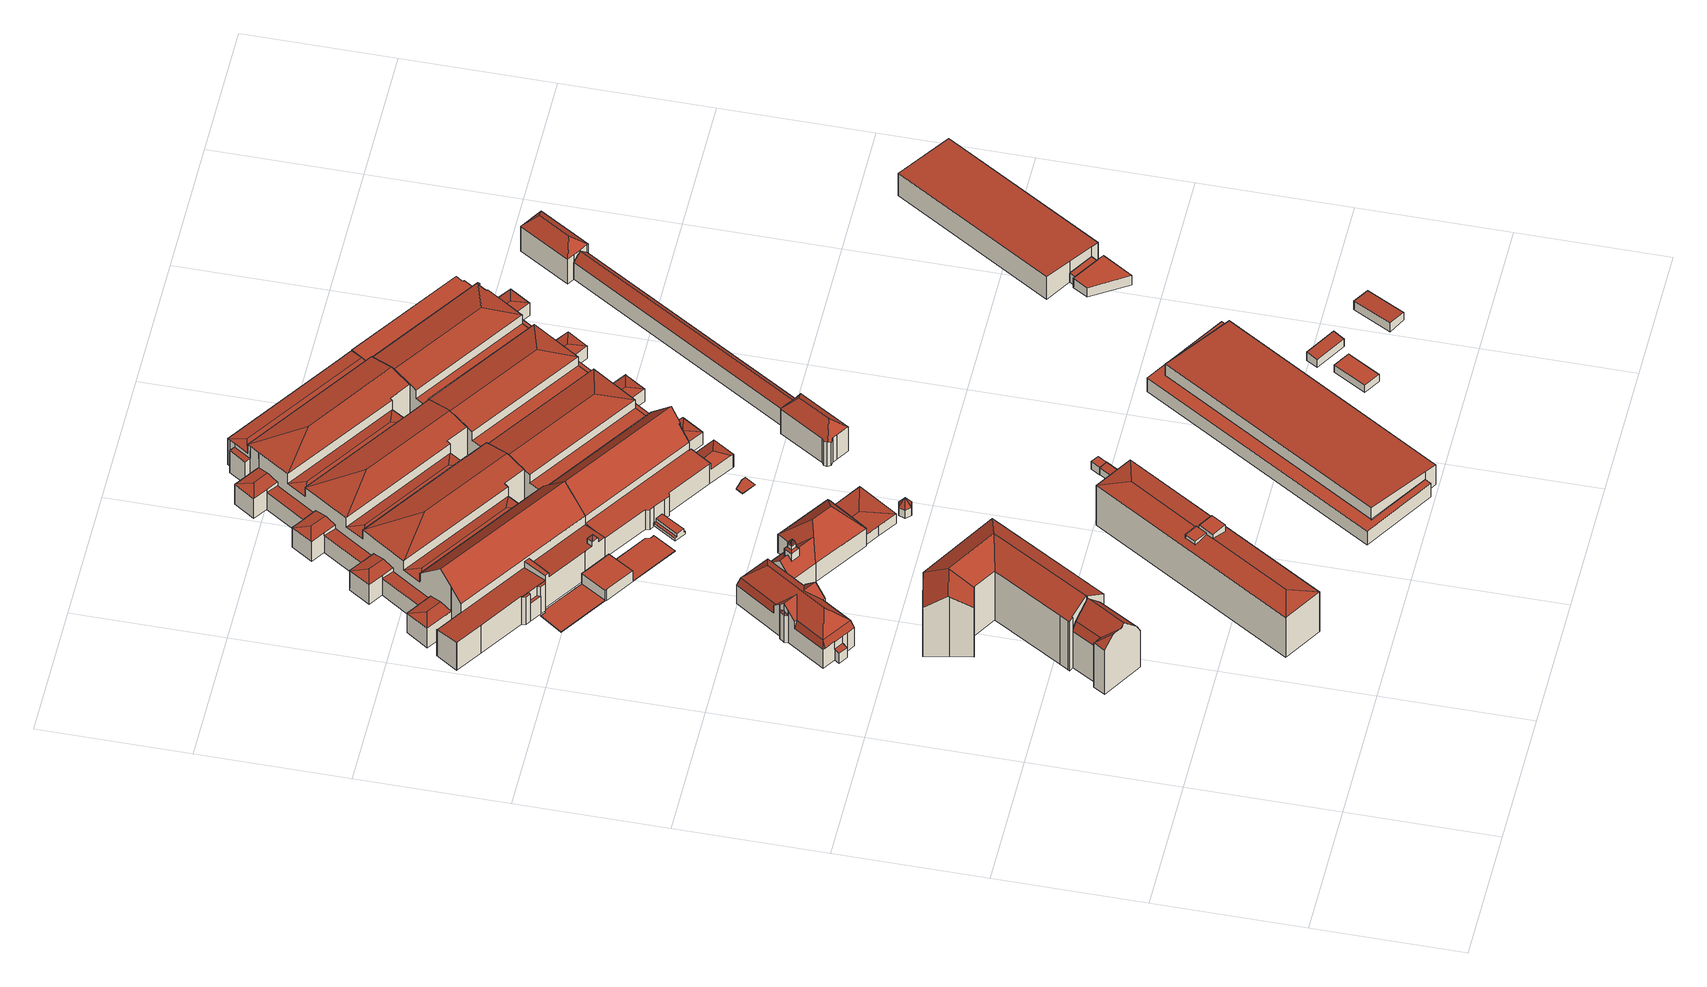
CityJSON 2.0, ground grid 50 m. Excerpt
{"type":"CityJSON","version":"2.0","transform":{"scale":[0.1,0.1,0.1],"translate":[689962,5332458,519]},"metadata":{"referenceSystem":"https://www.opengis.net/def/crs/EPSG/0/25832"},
"CityObjects":{
"building1":{"type":"Building","attributes":{"Gemeindeschluessel":"09162000","HoeheDach":"549.500","HoeheGrund":"524.240","Methode":"2000","NiedrigsteTraufeDesGebaeudes":"540.349","Geometrietyp2DReferenz":"3000","function":"31001_1000","roofType":"3400","measuredHeight":25.26,"storeysAboveGround":5},"geometry":[{"type":"MultiSurface","lod":"2","boundaries":[[[0,1,2,3,4]],[[5,6,7,8]],[[5,9,3,2,6]],[[10,11,12,13,14,15]],[[16,17,18,19,20]],[[21,22,18,17]],[[13,12,23]],[[24,10,15]],[[0,4,20,19,15,14]],[[13,23,25,8,7,1,0,14]],[[26,24,22,21]],[[25,27,26,21,17,16,9,5,8]],[[15,19,18,22,24]],[[27,25,23,12,11]],[[9,16,20,4,3]],[[10,24,26,27,11]],[[7,6,2,1]]],"semantics":{"surfaces":[{"type":"RoofSurface"},{"type":"WallSurface"},{"type":"GroundSurface"}],"values":[0,1,1,0,1,1,0,1,0,1,1,2,0,1,1,1,0]}}]},
"building2":{"type":"Building","attributes":{"Gemeindeschluessel":"09162000","HoeheDach":"550.880","HoeheGrund":"524.000","Methode":"2000","NiedrigsteTraufeDesGebaeudes":"545.750","Geometrietyp2DReferenz":"3000","function":"31001_9998","roofType":"3100","measuredHeight":26.88,"storeysAboveGround":6},"geometry":[{"type":"MultiSurface","lod":"2","boundaries":[[[28,29,30,31,32]],[[33,34,35,36]],[[37,38,39,40]],[[41,42,33,36,43,44,45,46,47,48,49,50,51,29,28,52,53,54]],[[42,55,34,33]],[[50,49,56,57]],[[43,58,59,44]],[[48,60,56,49]],[[37,40,61,57,56]],[[45,62,63,46]],[[58,35,34,55,38,37]],[[31,40,39,32]],[[47,64,60,48]],[[44,59,62,45]],[[55,42,41,54,38]],[[38,54,53,52,39]],[[30,65,61,40,31]],[[51,50,57,61,65]],[[58,37,56,60,64,63,62,59]],[[46,63,64,47]],[[36,35,58,43]],[[51,65,30,29]],[[28,32,39,52]]],"semantics":{"surfaces":[{"type":"WallSurface"},{"type":"RoofSurface"},{"type":"GroundSurface"}],"values":[0,0,1,2,0,0,0,0,1,0,1,1,0,0,0,0,1,0,1,0,0,0,0]}}]},
"building3":{"type":"Building","attributes":{"Gemeindeschluessel":"09162000","HoeheDach":"541.300","HoeheGrund":"524.020","Methode":"2000","NiedrigsteTraufeDesGebaeudes":"528.366","Geometrietyp2DReferenz":"3000","function":"31001_9998","roofType":"3400","measuredHeight":17.28,"storeysAboveGround":3},"geometry":[{"type":"MultiSurface","lod":"2","boundaries":[[[66,67,68,69,70]],[[71,72,73,74,75]],[[76,77,78,79,80,81]],[[82,83,84,85]],[[86,87,88,77,76,89,90,91,72,71,67,66,92,93]],[[94,95,96,84,83]],[[76,81,97,89]],[[98,99,73,100,101]],[[74,73,99,102]],[[86,103,104,105,106,107,108,109,110,87]],[[111,88,87,110]],[[101,100,112]],[[81,80,113,97]],[[114,84,96,98,101,115,116]],[[88,111,78,77]],[[94,92,66,70,117,95]],[[109,108,118,119]],[[95,117,96]],[[103,86,93,82]],[[108,107,118]],[[111,110,109,119,115,120,121,122,79,78]],[[112,123,115,101]],[[114,85,84]],[[68,67,71,75]],[[68,75,102]],[[124,106,105,125]],[[120,115,123]],[[98,96,117,70,99]],[[102,69,68]],[[125,105,104]],[[103,82,85,125,104]],[[112,100,73,72,91,123]],[[124,118,107,106]],[[80,79,122,113]],[[91,90,121,120,123]],[[90,89,97,113,122,121]],[[82,93,92,94,83]],[[75,74,102]],[[118,124,125,85,114,116,119]],[[119,116,115]],[[70,69,102,99]]],"semantics":{"surfaces":[{"type":"WallSurface"},{"type":"RoofSurface"},{"type":"GroundSurface"}],"values":[0,0,0,1,2,1,0,1,0,0,0,0,1,1,0,0,1,0,0,0,1,1,1,0,1,1,1,1,1,0,1,0,1,0,0,0,0,1,1,1,0]}}]},
"building4":{"type":"Building","attributes":{"Gemeindeschluessel":"09162000","HoeheDach":"544.950","HoeheGrund":"524.060","Methode":"2000","NiedrigsteTraufeDesGebaeudes":"541.631","Geometrietyp2DReferenz":"3000","function":"31001_9998","roofType":"3200","measuredHeight":20.89,"storeysAboveGround":5},"geometry":[{"type":"MultiSurface","lod":"2","boundaries":[[[126,127,128,129]],[[130,131,132,133,134,135]],[[136,137,130,135]],[[138,139,135,134,140,141,142,143,144]],[[145,138,144,146]],[[134,133,147,140]],[[143,127,144]],[[141,148,149,142]],[[150,132,131,151,152]],[[128,139,138]],[[133,132,149,148,147]],[[126,129,145,146]],[[127,143,142,150,152,136,135,139,128]],[[142,149,132,150]],[[140,147,148,141]],[[129,128,138,145]],[[130,137,151,131]],[[152,151,137,136]],[[146,144,127,126]]],"semantics":{"surfaces":[{"type":"WallSurface"},{"type":"RoofSurface"},{"type":"GroundSurface"}],"values":[0,0,0,1,0,0,1,0,0,1,1,2,1,0,0,0,1,0,0]}}]},
"building5":{"type":"Building","attributes":{"Gemeindeschluessel":"09162000","HoeheDach":"524.540","HoeheGrund":"519.660","Methode":"2000","NiedrigsteTraufeDesGebaeudes":"519.870","Geometrietyp2DReferenz":"3000","function":"51009_1610","roofType":"1000","measuredHeight":4.88},"geometry":[{"type":"MultiSurface","lod":"2","boundaries":[[[153,154,155,156,157,158,159]],[[155,160,161,162,163,156]],[[164,161,160,165]],[[166,167,168,169,170,171]],[[165,160,155,154]],[[172,171,170,173]],[[174,175,176,177]],[[178,177,176,179,163,162]],[[159,158,180,166,181]],[[182,169,168,183]],[[157,179,176,175,184,180,158]],[[178,162,161,164]],[[163,179,157,156]],[[166,180,184,167]],[[174,183,168,167,184,175]],[[173,170,169,182]],[[181,166,171,172]],[[153,159,181,172,173,182,183,174,177,178,164,165,154]]],"semantics":{"surfaces":[{"type":"WallSurface"},{"type":"RoofSurface"},{"type":"GroundSurface"}],"values":[0,1,0,1,0,0,0,0,0,0,1,0,0,0,0,0,0,2]}}]},
"building6":{"type":"Building","attributes":{"Gemeindeschluessel":"09162000","HoeheDach":"542.500","HoeheGrund":"523.960","Methode":"2000","NiedrigsteTraufeDesGebaeudes":"532.000","Geometrietyp2DReferenz":"3000","function":"31001_9998","roofType":"3200","measuredHeight":18.54,"storeysAboveGround":2},"geometry":[{"type":"MultiSurface","lod":"2","boundaries":[[[185,186,187]],[[188,189,190,191]],[[192,193,187,194]],[[192,195,196,193]],[[197,198,199,200]],[[201,202,195,192]],[[201,192,194,203]],[[204,86,93,205,206,197,200,207,188,191]],[[208,209,210,211]],[[93,212,213,214,205]],[[186,196,195,215]],[[187,186,215,194]],[[216,217,218,219]],[[217,220,221,222,218]],[[200,199,223,207]],[[193,196,185]],[[224,190,189,223,199,198,225,226]],[[203,227,210,209]],[[197,206,228,225,198]],[[219,218,222,229,213,212,230,231]],[[93,86,232,230,212]],[[216,233,208,211]],[[234,235,202,201]],[[194,215,227,203]],[[207,223,189,188]],[[236,224,226,237,238]],[[216,219,231,239,233]],[[216,211,240,217]],[[204,191,190,224,236]],[[234,201,203,209]],[[220,233,239,221]],[[193,185,187]],[[206,205,214,241,228]],[[242,234,209,208]],[[237,241,214,213,229,238]],[[185,196,186]],[[204,236,238,232,86]],[[240,235,234,242]],[[220,242,208,233]],[[238,229,222,221,239,231,230,232]],[[217,240,242,220]],[[211,210,235,240]],[[215,195,202,227]],[[227,202,235,210]],[[237,226,225,228,241]]],"semantics":{"surfaces":[{"type":"RoofSurface"},{"type":"WallSurface"},{"type":"GroundSurface"}],"values":[0,1,0,0,1,0,0,2,1,1,0,0,1,1,1,0,0,0,1,0,1,0,0,0,1,0,1,0,1,0,1,0,1,1,0,0,1,1,0,0,0,1,0,0,0]}}]},
"building7":{"type":"Building","attributes":{"Gemeindeschluessel":"09162000","HoeheDach":"528.961","HoeheGrund":"523.980","Methode":"1000","NiedrigsteTraufeDesGebaeudes":"528.168","Geometrietyp2DReferenz":"3000","function":"31001_9998","roofType":"3200","measuredHeight":4.98,"storeysAboveGround":1},"geometry":[{"type":"MultiSurface","lod":"2","boundaries":[[[188,243,244,207]],[[245,246,188,207,200,247]],[[248,249,250]],[[207,244,251,200]],[[250,249,251,244]],[[252,248,250,244,243]],[[200,251,249,247]],[[245,247,249,248]],[[246,252,243,188]],[[245,248,252,246]]],"semantics":{"surfaces":[{"type":"WallSurface"},{"type":"GroundSurface"},{"type":"RoofSurface"}],"values":[0,1,2,0,2,2,0,0,0,0]}}]},
"building8":{"type":"Building","attributes":{"Gemeindeschluessel":"09162000","HoeheDach":"526.996","HoeheGrund":"524.470","Methode":"2000","NiedrigsteTraufeDesGebaeudes":"525.550","Geometrietyp2DReferenz":"3000","function":"51009_1610","roofType":"1000","measuredHeight":2.53},"geometry":[{"type":"MultiSurface","lod":"2","boundaries":[[[253,254,255,256]],[[257,258,259,260]],[[261,262,263,264]],[[262,261,253,256,265,266,257,260]],[[265,267,268,266]],[[262,260,259,263]],[[253,261,264,254]],[[257,266,268,258]],[[255,267,265,256]],[[254,264,263,259,258,268,267,255]]],"semantics":{"surfaces":[{"type":"RoofSurface"},{"type":"GroundSurface"},{"type":"WallSurface"}],"values":[0,0,1,2,0,2,2,2,2,2]}}]},
"building9":{"type":"Building","attributes":{"Gemeindeschluessel":"09162000","HoeheDach":"530.770","HoeheGrund":"523.970","Methode":"2000","NiedrigsteTraufeDesGebaeudes":"527.520","Geometrietyp2DReferenz":"3000","function":"31001_2000","roofType":"3500","measuredHeight":6.8},"geometry":[{"type":"MultiSurface","lod":"2","boundaries":[[[269,270,271,272]],[[273,274,275]],[[276,275,270]],[[277,278,269,272,279,280]],[[275,271,270]],[[277,281,276,278]],[[280,273,281,277]],[[279,274,273,280]],[[278,276,270,269]],[[281,275,276]],[[275,274,271]],[[281,273,275]],[[272,271,274,279]]],"semantics":{"surfaces":[{"type":"WallSurface"},{"type":"RoofSurface"},{"type":"GroundSurface"}],"values":[0,1,1,2,1,0,0,0,0,1,1,1,0]}}]},
"building10":{"type":"Building","attributes":{"Gemeindeschluessel":"09162000","HoeheDach":"527.291","HoeheGrund":"523.860","Methode":"1000","NiedrigsteTraufeDesGebaeudes":"526.868","Geometrietyp2DReferenz":"3000","function":"31001_2523","roofType":"1000","measuredHeight":3.43},"geometry":[{"type":"MultiSurface","lod":"2","boundaries":[[[282,283,284,285]],[[286,287,283,282]],[[285,284,288,289]],[[285,289,286,282]],[[283,287,288,284]],[[289,288,287,286]]],"semantics":{"surfaces":[{"type":"WallSurface"},{"type":"GroundSurface"},{"type":"RoofSurface"}],"values":[0,0,0,1,2,0]}}]},
"building11":{"type":"Building","attributes":{"name":"Großmarkthalle","Gemeindeschluessel":"09162000","HoeheDach":"544.900","HoeheGrund":"520.660","Methode":"2000","NiedrigsteTraufeDesGebaeudes":"527.880","Geometrietyp2DReferenz":"3000","function":"31001_2000","roofType":"3100","measuredHeight":24.24},"geometry":[{"type":"MultiSurface","lod":"2","boundaries":[[[290,291,292]],[[293,294,295,296]],[[297,298,299,300,301,302,303,304,305]],[[306,307,308,309,310,311]],[[312,313,314,315]],[[316,317,318]],[[319,320,294,321]],[[322,323,324]],[[325,326,327,328]],[[329,330,331,332,333,334,335,336]],[[337,338,339,340]],[[341,342,343,344]],[[319,321,345,346]],[[347,348,349,350,351]],[[352,353,354,355,356,357,358,359,360,361]],[[362,331,330,363,364]],[[365,366,367,368]],[[369,370,371,372]],[[373,374,308,307,375]],[[376,356,355,377]],[[378,334,333,379]],[[380,311,310,381]],[[382,383,384,385,386,387,388]],[[389,390,391]],[[392,393,394]],[[337,395,396,397,338]],[[393,398,399,400]],[[401,402,403,404,405,406]],[[403,402,407,408,409]],[[410,297,305,411]],[[412,413,348,347]],[[414,353,352,415]],[[381,392,394,416,380]],[[417,418,419,318,317,420]],[[421,409,408,422]],[[386,423,387]],[[424,425,371,426]],[[344,343,364,427]],[[428,429,316,318,419]],[[340,339,430,327,431,422,408,432]],[[433,360,359,434]],[[322,435,314,313,436,323]],[[386,385,437,438,439,440,423]],[[427,364,363,441]],[[416,400,380]],[[442,303,302,443,444,445,446,299,298,447]],[[448,296,295,324,323,436]],[[413,449,450,451]],[[452,453,454,372]],[[325,328,421]],[[455,309,308,374]],[[414,415,410,411]],[[433,351,350,456,361,360]],[[304,401,406,354,353,414,411,305]],[[457,458,459,390]],[[444,443,460,461]],[[462,457,463]],[[461,460,464]],[[459,306,311]],[[434,359,358,465]],[[294,320,435,322,324,295]],[[466,467,312,315]],[[399,378,379,468,469]],[[470,471,388,387,423,440]],[[377,355,354,472]],[[373,375,473,474]],[[352,361,456,475,476,451,450,477]],[[444,461,445]],[[458,473,375,307,306,459]],[[398,478,335,334,378,399]],[[479,480,481,420,317,316,429]],[[482,483,468,379,484,342]],[[345,480,479,346]],[[416,394,393,400]],[[485,486,396,395]],[[487,478,398,393,392,381,310,309,455]],[[488,469,468,489]],[[350,349,475,456]],[[488,490,454,453,491,469]],[[431,327,326]],[[399,469,491,492,425,424,493,437,385,384,466,315,314,435,320,319,346,479,429,428,404,403,409,421,328,290,292,391,390,459,311,380,400]],[[327,430,290,328]],[[466,384,383,467]],[[474,473,458,457,462,494,486,485]],[[391,292,494,462]],[[341,368,367,482,342]],[[370,495,439,438,496,426,371]],[[497,447,298,297,410,415,352]],[[293,498,481,480,345,321,294]],[[499,500,449,413,412]],[[430,339,338,397,291,290]],[[501,382,388,471]],[[476,475,349,348]],[[301,460,443,302]],[[499,497,352,477,500]],[[470,440,439,495]],[[442,502,407,402,401,304,303]],[[503,472,354,406,405]],[[336,335,478,487]],[[422,431,326,325,421]],[[484,379,333,332]],[[448,436,313,504]],[[418,503,405,404,428,419]],[[332,331,362,484]],[[417,420,481,498]],[[449,500,477,450]],[[299,446,464,300]],[[462,463,389,391]],[[291,397,396,486,494,292]],[[389,463,457,390]],[[371,425,492,452,372]],[[505,357,356,376]],[[369,372,454,490]],[[501,504,313,312,467,383,382]],[[432,408,407,502]],[[362,364,343,342,484]],[[424,426,496,493]],[[482,367,366,483]],[[496,438,437,493]],[[300,464,460,301]],[[465,358,357,505]],[[413,451,476,348]],[[452,492,491,453]],[[441,363,330,329]],[[365,489,468,483,366]],[[445,461,464,446]],[[373,474,485,395,337,340,432,502,442,447,497,499,412,347,351,433,434,465,505,376,377,472,503,418,417,498,293,296,448,504,501,471,470,495,370,369,490,488,489,365,368,341,344,427,441,329,336,487,455,374]]],"semantics":{"surfaces":[{"type":"RoofSurface"},{"type":"WallSurface"},{"type":"GroundSurface"}],"values":[0,1,0,0,1,0,1,0,0,1,1,1,0,1,0,0,1,1,1,1,0,1,0,0,0,1,1,0,0,1,1,1,0,1,1,0,1,1,0,1,1,0,0,1,0,1,1,1,0,0,1,0,1,1,1,0,0,0,0,1,0,0,0,1,1,1,1,0,0,0,0,1,1,0,1,1,1,0,1,0,1,1,1,1,1,1,1,1,1,1,0,1,1,1,1,1,1,1,1,0,1,1,1,0,1,0,1,0,0,0,0,1,1,1,1,0,0,0,1,1,1,0,0,1,1,0,2]}}]},
"building12":{"type":"Building","attributes":{"Gemeindeschluessel":"09162000","HoeheDach":"527.138","HoeheGrund":"523.846","Methode":"1000","NiedrigsteTraufeDesGebaeudes":"527.138","Geometrietyp2DReferenz":"3000","function":"51009_1610","roofType":"1000","measuredHeight":3.29},"geometry":[{"type":"MultiSurface","lod":"2","boundaries":[[[506,507,508,509]],[[510,507,506,511]],[[511,506,509,512]],[[512,513,510,511]],[[512,509,508,513]],[[513,508,507,510]]],"semantics":{"surfaces":[{"type":"RoofSurface"},{"type":"WallSurface"},{"type":"GroundSurface"}],"values":[0,1,1,2,1,1]}}]},
"building13":{"type":"Building","attributes":{"Gemeindeschluessel":"09162000","HoeheDach":"523.950","HoeheGrund":"523.750","Methode":"2000","NiedrigsteTraufeDesGebaeudes":"523.950","Geometrietyp2DReferenz":"3000","function":"31001_2000","roofType":"1000","measuredHeight":0.2},"geometry":[{"type":"MultiSurface","lod":"2","boundaries":[[[514,515,516,517]],[[518,519,520,521,515,514]],[[517,516,522,523,524,525]],[[515,521,522,516]],[[520,519,524,523]],[[521,520,523,522]],[[519,518,525,524]],[[518,514,517,525]]],"semantics":{"surfaces":[{"type":"WallSurface"},{"type":"RoofSurface"},{"type":"GroundSurface"}],"values":[0,1,2,0,0,0,0,0]}}]},
"building14":{"type":"Building","attributes":{"Gemeindeschluessel":"09162000","HoeheDach":"530.143","HoeheGrund":"524.078","Methode":"1000","NiedrigsteTraufeDesGebaeudes":"530.143","Geometrietyp2DReferenz":"3000","function":"51009_1610","roofType":"1000","measuredHeight":6.07},"geometry":[{"type":"MultiSurface","lod":"2","boundaries":[[[526,527,528,529,530,531,532,533]],[[528,527,534,535]],[[532,536,537,533]],[[538,535,534,539,537,536,540,541]],[[531,530,541,540]],[[532,531,540,536]],[[526,533,537,539]],[[530,529,538,541]],[[528,535,538,529]],[[527,526,539,534]]],"semantics":{"surfaces":[{"type":"GroundSurface"},{"type":"WallSurface"},{"type":"RoofSurface"}],"values":[0,1,1,2,1,1,1,1,1,1]}}]},
"building15":{"type":"Building","attributes":{"Gemeindeschluessel":"09162000","HoeheDach":"535.316","HoeheGrund":"524.120","Methode":"2000","NiedrigsteTraufeDesGebaeudes":"532.924","Geometrietyp2DReferenz":"3000","function":"31001_2000","roofType":"1000","measuredHeight":11.2,"storeysAboveGround":2},"geometry":[{"type":"MultiSurface","lod":"2","boundaries":[[[533,542,543,544]],[[526,545,542,533]],[[527,546,545,526]],[[527,526,533,544,528]],[[547,543,542,545,546]],[[528,547,546,527]],[[544,543,547,528]]],"semantics":{"surfaces":[{"type":"WallSurface"},{"type":"GroundSurface"},{"type":"RoofSurface"}],"values":[0,0,0,1,2,0,0]}}]},
"building16":{"type":"Building","attributes":{"Gemeindeschluessel":"09162000","HoeheDach":"538.750","HoeheGrund":"523.580","Methode":"2000","NiedrigsteTraufeDesGebaeudes":"533.920","Geometrietyp2DReferenz":"3000","function":"31001_2000","roofType":"3200","measuredHeight":15.17,"storeysAboveGround":3},"geometry":[{"type":"MultiSurface","lod":"2","boundaries":[[[548,549,550,551]],[[552,553,549,548]],[[554,555,556,557]],[[558,559,555,554]],[[548,551,560,561,562,559,552]],[[563,564,565,566,567]],[[568,569,570,550,549,553,558,554,557,564,563,571]],[[572,573,574,575,561,560]],[[557,556,565,564]],[[553,552,559,558]],[[575,576,567,566,562,561]],[[568,574,573,569]],[[568,571,576,575,574]],[[560,551,550,570,572]],[[572,570,569,573]],[[563,567,576,571]],[[562,566,565,556,555,559]]],"semantics":{"surfaces":[{"type":"WallSurface"},{"type":"RoofSurface"},{"type":"GroundSurface"}],"values":[0,0,0,0,1,0,2,1,0,0,1,0,0,0,0,0,1]}}]},
"building17":{"type":"Building","attributes":{"Gemeindeschluessel":"09162000","HoeheDach":"545.020","HoeheGrund":"523.955","Methode":"2000","NiedrigsteTraufeDesGebaeudes":"528.168","Geometrietyp2DReferenz":"3000","function":"31001_9998","roofType":"3200","measuredHeight":21.07,"storeysAboveGround":1},"geometry":[{"type":"MultiSurface","lod":"2","boundaries":[[[577,578,579,580,581]],[[582,583,584,585,586]],[[581,580,587,588,589]],[[590,591,592,593]],[[594,595,596,597]],[[598,599,600,601]],[[602,603,604,605,606,607]],[[608,609,610]],[[611,612,613,614,615]],[[616,617,618,619]],[[620,621,622,623]],[[623,624,625,626,627,620]],[[628,629,630,631]],[[632,633,634,635]],[[619,636,637,616]],[[637,638,639]],[[640,639,641,642]],[[643,644,645,646]],[[647,648,649,650]],[[651,626,625,652]],[[653,622,621,654]],[[639,638,585,584,641]],[[598,655,633,632,656,599]],[[657,582,586,636,619,618,658,659]],[[617,660,658,618]],[[661,662,663,664,665,666,667]],[[668,605,604,669,670,671,672]],[[673,652,625,624,635,634]],[[650,649,591,590]],[[674,675,676,677,678,679,615,614,680]],[[681,600,599,656,622,653,660]],[[682,627,626,651]],[[595,630,629,608,610,683,596]],[[615,679,684,611]],[[685,686,687,688,689,690,691,692]],[[693,694,695,696,588,587]],[[697,698,699,700,664,663]],[[701,702,703,704]],[[705,706,594,597]],[[673,634,633,655]],[[705,707,708,706]],[[709,710,711,712,713,714]],[[689,688,715,716]],[[696,717,718,589,588]],[[682,657,659,654,621,620,627]],[[660,653,654,659,658]],[[638,637,636,586,585]],[[719,631,630,595,594,706,708,720]],[[583,721,722,642,641,584]],[[697,663,662,723]],[[709,686,685,724,628,631,719,698,697,723,725,603,602,726,694,693,727,728,729,701,704,647,650,590,593,730,674,680,731,721,583,582,657,682,651,652,673,655,598,601,710]],[[710,601,600,681,732,711]],[[694,726,733,734,735,695]],[[610,609,736,692,691,737,683]],[[727,580,579,728]],[[735,734,677,676]],[[684,679,678,738]],[[709,714,687,686]],[[739,645,644,740]],[[727,693,587,580]],[[728,579,578,729]],[[731,680,614,613,741,742]],[[721,731,742,646,645,739,722]],[[696,695,735,676,675,743,592,591,649,648,703,702,717]],[[730,743,675,674]],[[628,724,736,609,608,629]],[[688,687,714,713,744,745,715]],[[746,690,689,716]],[[644,643,747]],[[748,749,750,751]],[[725,723,662,661,750,749,670,669]],[[719,720,699,698]],[[734,733,752,738,678,677]],[[725,669,604,603]],[[726,602,607,753,752,733]],[[747,643,646,742,741]],[[632,635,624,623,622,656]],[[750,661,667,751]],[[593,592,743,730]],[[685,692,736,724]],[[753,607,606,668,672]],[[664,700,665]],[[701,729,578,577,718,717,702]],[[713,712,744]],[[746,737,691,690]],[[704,703,648,647]],[[744,712,711,732,745]],[[740,640,642,722,739]],[[606,605,668]],[[577,581,589,718]],[[612,747,741,613]],[[681,660,617,616,637,639,640,740,644,747,612,611,684,738,752,753,672,671,748,751,667,666,707,705,597,596,683,737,746,716,715,745,732]],[[748,671,670,749]],[[665,700,699,720,708,707,666]]],"semantics":{"surfaces":[{"type":"RoofSurface"},{"type":"WallSurface"},{"type":"GroundSurface"}],"values":[0,1,0,1,1,1,1,0,0,0,1,0,1,0,1,0,1,0,1,1,0,0,1,1,1,0,0,1,1,1,0,1,0,1,1,1,1,1,0,1,1,1,1,1,1,0,0,1,1,1,2,1,1,0,1,1,0,1,1,1,1,1,1,0,1,1,0,0,0,0,1,1,0,1,1,0,1,1,1,1,0,0,1,0,1,1,0,0,0,0,1,1,1,0]}}]},
"building18":{"type":"Building","attributes":{"Gemeindeschluessel":"09162000","HoeheDach":"526.710","HoeheGrund":"523.708","Methode":"1000","NiedrigsteTraufeDesGebaeudes":"526.710","Geometrietyp2DReferenz":"3000","function":"31001_2000","roofType":"1000","measuredHeight":3,"storeysAboveGround":1},"geometry":[{"type":"MultiSurface","lod":"2","boundaries":[[[754,755,756,757]],[[756,755,758,759]],[[760,758,755,754]],[[757,756,759,761]],[[761,759,758,760]],[[761,760,754,757]]],"semantics":{"surfaces":[{"type":"WallSurface"},{"type":"RoofSurface"},{"type":"GroundSurface"}],"values":[0,1,0,0,0,2]}}]},
"building19":{"type":"Building","attributes":{"Gemeindeschluessel":"09162000","HoeheDach":"527.510","HoeheGrund":"523.707","Methode":"2000","NiedrigsteTraufeDesGebaeudes":"526.891","Geometrietyp2DReferenz":"3000","function":"31001_2000","roofType":"1000","measuredHeight":3.8,"storeysAboveGround":1},"geometry":[{"type":"MultiSurface","lod":"2","boundaries":[[[762,763,764,765]],[[766,763,762,767]],[[764,768,769,765]],[[766,767,769,768]],[[763,766,768,764]],[[765,769,767,762]]],"semantics":{"surfaces":[{"type":"GroundSurface"},{"type":"WallSurface"},{"type":"RoofSurface"}],"values":[0,1,1,2,1,1]}}]},
"building20":{"type":"Building","attributes":{"Gemeindeschluessel":"09162000","HoeheDach":"527.683","HoeheGrund":"523.683","Methode":"1000","NiedrigsteTraufeDesGebaeudes":"527.083","Geometrietyp2DReferenz":"3000","function":"31001_2000","roofType":"2100","measuredHeight":4,"storeysAboveGround":1},"geometry":[{"type":"MultiSurface","lod":"2","boundaries":[[[770,771,772,773]],[[770,774,775,771]],[[773,776,774,770]],[[771,775,777,772]],[[776,777,775,774]],[[772,777,776,773]]],"semantics":{"surfaces":[{"type":"GroundSurface"},{"type":"WallSurface"},{"type":"RoofSurface"}],"values":[0,1,1,1,2,1]}}]},
"building21":{"type":"Building","attributes":{"Gemeindeschluessel":"09162000","HoeheDach":"534.000","HoeheGrund":"523.560","Methode":"2000","NiedrigsteTraufeDesGebaeudes":"530.840","Geometrietyp2DReferenz":"3000","function":"31001_2000","roofType":"3100","measuredHeight":10.44,"storeysAboveGround":2},"geometry":[{"type":"MultiSurface","lod":"2","boundaries":[[[778,779,780,781,782,783]],[[784,781,780,785]],[[785,780,779,564]],[[564,779,778,557]],[[554,786,787,788]],[[788,784,785,564,557,554]],[[788,787,782,781,784]],[[783,782,787,786]],[[557,778,783,786,554]]],"semantics":{"surfaces":[{"type":"RoofSurface"},{"type":"WallSurface"},{"type":"GroundSurface"}],"values":[0,1,1,1,1,2,1,0,1]}}]},
"building22":{"type":"Building","attributes":{"Gemeindeschluessel":"09162000","HoeheDach":"527.820","HoeheGrund":"523.586","Methode":"2000","NiedrigsteTraufeDesGebaeudes":"527.600","Geometrietyp2DReferenz":"3000","function":"31001_9998","roofType":"1000","measuredHeight":4.23},"geometry":[{"type":"MultiSurface","lod":"2","boundaries":[[[789,790,791,792]],[[793,794,795,796,797]],[[798,799,800,801]],[[801,802,793,797,803,789,792,798]],[[797,796,804,803]],[[791,790,804,796]],[[803,804,790,789]],[[796,795,805,791]],[[800,799,805,795,794,806]],[[802,806,794,793]],[[801,800,806,802]],[[792,791,805,799,798]]],"semantics":{"surfaces":[{"type":"WallSurface"},{"type":"GroundSurface"},{"type":"RoofSurface"}],"values":[0,0,0,1,0,2,0,0,2,0,0,0]}}]},
"building23":{"type":"Building","attributes":{"Gemeindeschluessel":"09162000","HoeheDach":"538.650","HoeheGrund":"523.510","Methode":"2000","NiedrigsteTraufeDesGebaeudes":"534.382","Geometrietyp2DReferenz":"3000","function":"31001_2000","roofType":"3200","measuredHeight":15.14,"storeysAboveGround":3},"geometry":[{"type":"MultiSurface","lod":"2","boundaries":[[[807,808,809,810,811]],[[810,809,812,813,814]],[[815,816,817,818]],[[807,811,819,820]],[[821,822,823,812]],[[814,813,823,818]],[[813,812,823]],[[807,820,816,815,822,821,808]],[[817,819,811,810,814,818]],[[822,815,818,823]],[[820,819,817,816]],[[821,812,809,808]]],"semantics":{"surfaces":[{"type":"WallSurface"},{"type":"RoofSurface"},{"type":"GroundSurface"}],"values":[0,1,0,0,0,1,1,2,1,0,0,0]}}]},
"building24":{"type":"Building","attributes":{"Gemeindeschluessel":"09162000","HoeheDach":"533.456","HoeheGrund":"523.630","Methode":"2000","NiedrigsteTraufeDesGebaeudes":"531.764","Geometrietyp2DReferenz":"3000","function":"31001_9998","roofType":"1000","measuredHeight":9.83,"storeysAboveGround":1},"geometry":[{"type":"MultiSurface","lod":"2","boundaries":[[[803,824,825,826]],[[826,827,828,829,789,803]],[[828,830,831,829]],[[826,825,832,827]],[[824,833,831,830,832,825]],[[829,831,833,789]],[[827,832,830,828]],[[789,833,824,803]]],"semantics":{"surfaces":[{"type":"WallSurface"},{"type":"GroundSurface"},{"type":"RoofSurface"}],"values":[0,1,0,0,2,0,0,0]}}]}
},
"vertices":[
[367,765,305],[414,736,245],[492,868,245],[445,896,304],[445,896,305],[507,860,52],[507,860,214],[428,728,215],[428,728,52],[445,896,52],[330,842,246],[317,850,246],[317,849,247],[327,789,291],[355,772,291],[345,834,246],[439,900,52],[383,932,52],[383,932,213],[398,923,246],[439,900,298],[382,930,52],[382,930,214],[293,810,247],[330,842,214],[293,810,52],[330,842,52],[317,850,52],
[333,1390,50],[350,1311,50],[350,1311,317],[349,1313,319],[333,1390,268],[507,860,50],[507,860,268],[445,896,314],[445,896,50],[638,1233,319],[746,1261,268],[479,1420,268],[465,1337,319],[526,892,50],[509,863,50],[439,900,50],[383,932,50],[382,930,50],[369,937,50],[373,943,50],[390,972,50],[530,1206,50],[452,1253,50],[365,1235,50],[479,1420,50],[625,1333,50],[746,1261,50],[509,863,268],[530,1206,268],[452,1253,268],[439,900,319],[383,932,277],[390,972,268],[451,1253,268],[382,930,277],[369,937,268],[373,943,268],[365,1235,268],
[326,1836,50],[315,1834,50],[315,1834,169],[326,1836,169],[326,1836,192],[303,1817,50],[305,1805,50],[305,1805,192],[305,1805,169],[303,1817,169],[280,1615,50],[291,1631,50],[291,1631,133],[291,1631,132],[291,1631,100],[280,1615,94],[543,1921,134],[432,1995,134],[434,1983,165],[531,1918,165],[486,1835,50],[332,1604,50],[307,1620,50],[251,1634,50],[262,1650,50],[221,1678,50],[432,1995,50],[543,1921,50],[432,1995,133],[341,1859,133],[348,1854,165],[251,1634,94],[361,1791,210],[316,1821,210],[290,1782,165],[297,1778,165],[316,1821,178],[486,1835,134],[451,1782,134],[451,1782,165],[427,1746,206],[404,1711,165],[404,1711,134],[332,1604,134],[332,1604,132],[307,1620,132],[290,1782,133],[262,1650,100],[450,1901,223],[232,1680,165],[313,1696,223],[341,1859,165],[396,1716,165],[329,1615,165],[228,1673,133],[262,1650,133],[262,1650,132],[221,1678,133],[385,1774,206],[443,1786,165],
[1116,906,51],[1116,906,226],[692,222,226],[692,222,51],[829,587,259],[860,636,259],[860,636,247],[843,609,247],[843,609,242],[829,587,242],[878,557,230],[878,557,259],[563,301,226],[666,323,242],[801,635,232],[824,671,232],[865,646,242],[1012,882,242],[987,986,226],[563,301,51],[987,986,51],[801,635,247],[824,671,247],[865,646,247],[860,636,242],[909,606,259],[909,606,230],
[486,2340,7],[647,2233,7],[647,2233,9],[495,2334,9],[495,2334,55],[402,2396,55],[402,2396,7],[697,2311,9],[683,2320,9],[680,2334,9],[549,2421,9],[683,2320,7],[697,2311,7],[398,2399,9],[452,2485,9],[321,2572,9],[308,2569,9],[294,2579,9],[240,2503,9],[240,2503,7],[294,2579,7],[465,2476,7],[465,2476,55],[535,2430,55],[535,2430,7],[680,2334,7],[549,2421,55],[398,2399,55],[398,2399,7],[308,2569,7],[321,2572,7],[452,2485,55],
[558,1849,235],[557,1853,234],[554,1848,234],[755,1661,50],[755,1661,130],[753,1657,130],[753,1657,50],[560,1840,231],[559,1844,234],[550,1847,231],[567,1850,231],[563,1849,234],[846,1797,50],[846,1797,130],[844,1793,130],[844,1793,50],[561,1838,227],[569,1851,227],[547,1847,227],[575,1776,50],[632,1861,50],[669,1916,50],[800,1727,50],[546,1846,204],[546,1846,221],[556,1861,221],[556,1861,204],[543,1921,130],[630,1862,130],[632,1861,133],[556,1857,231],[554,1871,197],[581,1853,197],[581,1853,165],[554,1871,165],[563,1826,197],[563,1826,165],[572,1839,180],[800,1727,130],[752,1657,130],[846,1797,131],[743,1765,213],[556,1860,227],[669,1916,130],[636,1797,180],[515,1878,180],[545,1858,180],[486,1835,130],[536,1844,197],[561,1837,221],[570,1851,221],[575,1776,131],[677,1809,213],[573,1777,131],[536,1844,165],[570,1851,204],[667,1914,133],[561,1837,204],
[755,1661,92],[800,1727,100],[866,1587,50],[803,1630,50],[955,1720,50],[866,1587,92],[955,1720,92],[844,1698,100],[844,1793,92],[803,1630,92],
[682,2209,65],[736,2285,65],[727,2291,65],[678,2213,65],[654,2228,65],[704,2306,65],[697,2311,65],[647,2233,65],[682,2209,55],[647,2233,55],[697,2311,55],[736,2285,55],[678,2213,80],[654,2228,80],[727,2291,80],[704,2306,80],
[892,1564,50],[892,1564,85],[899,1587,85],[899,1587,50],[940,1575,85],[923,1592,85],[916,1569,118],[908,1547,85],[932,1552,50],[908,1547,50],[923,1592,50],[940,1575,50],[932,1552,85],
[1186,943,49],[1186,943,83],[1160,959,79],[1160,959,49],[1223,1004,49],[1223,1004,83],[1198,1020,79],[1198,1020,49],
[281,3006,172],[477,2985,192],[382,3157,172],[269,3072,17],[269,3072,104],[223,3103,104],[223,3103,17],[335,2563,141],[465,2476,141],[490,2460,141],[502,2478,139],[522,2465,139],[510,2446,141],[535,2430,141],[584,2502,133],[383,2635,133],[616,3196,192],[913,2998,192],[963,3073,173],[893,3119,173],[893,3119,172],[521,3367,172],[316,3143,92],[316,3143,104],[355,3117,104],[355,3117,89],[140,2904,112],[130,2964,104],[82,2891,104],[308,3046,89],[308,3046,104],[269,3072,92],[281,3116,112],[269,3172,104],[224,3104,104],[298,2953,136],[598,2754,136],[653,2759,132],[281,3006,132],[1152,3357,17],[1152,3357,132],[1127,3320,136],[1103,3283,132],[1103,3283,173],[1054,3210,192],[1010,3144,175],[1010,3144,17],[732,2725,17],[732,2725,176],[662,2771,176],[662,2771,17],[694,3626,17],[694,3626,132],[704,3642,132],[704,3642,17],[177,2934,92],[216,2908,89],[255,2604,17],[255,2604,96],[255,2604,138],[241,2614,138],[241,2614,17],[321,2572,141],[367,2647,133],[142,2796,133],[57,2852,133],[55,2854,133],[7,2781,141],[9,2780,141],[94,2723,141],[238,2628,141],[238,2627,141],[718,3592,136],[1082,3403,132],[710,3650,132],[639,3580,17],[639,3580,115],[677,3637,115],[677,3637,17],[503,3524,17],[549,3494,17],[549,3494,104],[503,3524,104],[871,2934,17],[963,3073,17],[871,2934,175],[55,2854,17],[57,2852,17],[756,3408,192],[661,3577,173],[521,3367,132],[893,3119,132],[409,3283,104],[408,3283,104],[448,3256,104],[471,3292,112],[421,3326,112],[364,3314,104],[363,3313,104],[438,3163,136],[422,3217,132],[382,3157,132],[894,3120,132],[935,3183,132],[879,3175,136],[823,2863,17],[823,2863,173],[773,2788,192],[935,3183,173],[564,3431,173],[564,3431,132],[584,2502,171],[633,2577,259],[191,2871,259],[166,2833,215],[167,2833,215],[142,2796,171],[684,2654,169],[614,2700,169],[242,2948,169],[335,2563,161],[383,2635,161],[294,2579,17],[294,2579,96],[367,2647,161],[321,2572,161],[579,3374,136],[131,2964,17],[81,2890,17],[81,2890,104],[131,2964,104],[242,2948,132],[614,2700,132],[409,3383,104],[588,3467,89],[588,3467,104],[549,3494,92],[710,3650,17],[166,2833,104],[191,2871,112],[653,2759,172],[615,2701,132],[614,2700,17],[238,2628,17],[94,2723,17],[331,3082,112],[270,3174,104],[495,3328,104],[456,3354,104],[456,3353,104],[410,3384,104],[1082,3403,17],[535,2430,17],[510,2446,161],[510,2447,161],[491,2459,161],[490,2460,161],[465,2476,17],[270,3174,17],[294,2579,138],[292,2591,138],[292,2591,99],[562,3538,112],[552,3593,105],[550,3595,104],[893,3119,17],[238,2627,138],[794,2970,132],[794,2970,172],[422,3217,172],[522,2465,161],[506,2462,179],[754,2910,132],[738,2964,136],[502,2478,161],[9,2780,17],[448,3256,89],[408,3283,92],[656,3569,173],[635,3538,173],[410,3384,17],[363,3313,17],[142,2796,17],[801,2981,175],[801,2981,17],[264,2610,138],[264,2610,99],[321,2572,138],[940,3191,175],[216,2908,104],[177,2934,104],[176,2934,104],[694,3626,117],[656,3569,117],[661,3577,132],[753,2909,17],[753,2909,173],[940,3191,17],[635,3538,17],[656,3569,17],[550,3595,17],[635,3538,105],[612,3504,112],[495,3328,89],[754,2910,172],[456,3353,17],[456,3354,92],[321,2572,17],[176,2934,17],[308,2569,17],[308,2569,138],[409,3283,17],[684,2654,17],[167,2833,17],[316,3143,17],[7,2781,17],
[1224,1004,81],[1243,1035,81],[1217,1051,81],[1198,1020,81],[1243,1035,48],[1224,1004,48],[1198,1020,48],[1217,1051,48],
[899,2086,49],[906,2097,49],[906,2097,48],[899,2086,48],[890,2074,49],[935,2044,49],[959,2080,49],[945,2089,49],[945,2089,48],[959,2080,48],[935,2044,48],[890,2074,48],
[1592,899,51],[1130,153,51],[1331,28,51],[1318,8,51],[1079,156,51],[1571,951,51],[1851,777,51],[1834,750,51],[1130,153,111],[1331,28,111],[1851,777,111],[1834,750,111],[1318,8,111],[1592,899,111],[1571,951,111],[1079,156,111],
[1834,750,139],[1372,3,139],[1372,3,51],[1592,899,163],[1130,153,163],[1331,28,143],
[1062,1857,150],[1062,1857,46],[1060,1845,46],[1060,1845,154],[1072,1864,155],[1072,1864,46],[1188,2001,46],[1188,2001,155],[1214,1984,155],[1214,1984,46],[1166,2014,46],[1166,2014,155],[1060,1844,155],[1118,1853,198],[1184,1959,198],[1242,1966,46],[1240,1968,46],[1240,1968,155],[1242,1967,155],[1242,1966,154],[1095,1823,46],[1080,1832,46],[1067,1834,46],[1137,1796,46],[1067,1834,149],[1080,1832,155],[1095,1823,155],[1136,1797,155],[1137,1796,154],
[986,2130,109],[992,2126,106],[994,2125,105],[1042,2197,105],[975,2184,127],[963,3073,50],[871,2934,50],[871,2934,176],[911,2996,192],[963,3073,172],[1040,2198,105],[961,2251,105],[934,2211,127],[697,2311,50],[697,2311,137],[683,2320,137],[683,2320,50],[1301,2689,92],[1301,2689,104],[1267,2712,104],[1267,2712,92],[1469,3028,50],[1469,3028,173],[1449,2997,173],[1449,2997,50],[1066,2237,50],[1115,2311,50],[1115,2311,105],[1114,2309,105],[1067,2238,105],[1066,2237,105],[1348,2661,105],[1394,2729,105],[1337,2718,112],[1057,2396,134],[1096,2455,134],[719,2706,134],[684,2653,134],[680,2647,134],[1342,2825,134],[1372,2869,134],[994,3120,134],[965,3076,134],[1102,3282,134],[1102,3282,171],[1479,3031,171],[1479,3031,134],[1512,3081,134],[1507,3084,134],[1524,3109,134],[1152,3357,134],[1347,2659,50],[1347,2659,105],[1301,2689,105],[1301,2689,50],[1475,3024,117],[1486,3016,113],[1524,3073,113],[1512,3081,117],[965,3076,171],[1342,2825,171],[1221,2790,192],[1235,2664,171],[1235,2664,134],[858,2915,171],[858,2915,134],[1075,2580,191],[1198,2608,169],[821,2859,169],[770,2782,191],[750,2275,50],[750,2275,137],[736,2285,137],[736,2285,50],[1524,3109,50],[1507,3084,50],[1359,2994,192],[1048,3201,192],[1486,3016,50],[1475,3024,171],[1010,3144,50],[994,3120,171],[1010,3144,177],[1372,2869,171],[1161,2479,104],[1162,2479,105],[1207,2449,105],[1208,2450,105],[1197,2507,112],[1151,2537,112],[1127,2502,104],[1055,2297,112],[1070,2341,105],[1070,2342,104],[1036,2364,104],[1011,2327,112],[1524,3073,50],[535,2430,50],[535,2430,137],[584,2503,137],[584,2503,169],[632,2575,260],[680,2647,169],[684,2653,50],[1454,2994,171],[1152,3357,50],[1291,2748,112],[1057,2396,169],[1349,2760,50],[1442,2900,50],[1442,2900,105],[1441,2900,104],[1441,2900,92],[1349,2761,92],[1349,2761,104],[1349,2760,105],[1040,2198,50],[955,2255,50],[955,2255,137],[961,2251,137],[1207,2449,50],[1254,2519,50],[1254,2519,105],[1253,2518,105],[907,2183,50],[907,2183,137],[764,2278,137],[764,2278,50],[1175,2573,92],[1209,2550,92],[1175,2573,104],[1209,2550,104],[1487,2870,50],[1534,2940,50],[1534,2940,105],[1533,2939,105],[1488,2871,105],[1487,2870,105],[1407,2922,104],[1407,2922,92],[913,2179,137],[913,2179,109],[1209,2550,50],[1209,2550,105],[823,2863,50],[823,2863,134],[1162,2479,50],[1394,2730,50],[1070,2341,50],[981,2293,50],[1042,2197,50],[994,2125,50],[992,2126,50],[680,2334,50],[732,2725,50],[1454,2994,105],[981,2293,217],[956,2256,169],[956,2256,137],[1394,2730,105],[1315,2784,104],[1009,2324,260],[821,2859,134],[1198,2608,134],[719,2706,169],[732,2725,174],[680,2334,137],[1477,2927,112],[1431,2958,112],[1315,2784,92],[1096,2455,169],[1036,2364,92],[1070,2342,92],[1161,2479,92],[1127,2502,92],[986,2290,217],[986,2290,105],
[1831,375,47],[1831,375,77],[1765,265,77],[1765,265,47],[1775,408,77],[1710,299,77],[1775,408,47],[1710,299,47],
[1783,463,47],[1805,501,47],[1908,438,47],[1885,401,47],[1805,501,83],[1783,463,79],[1908,438,85],[1885,401,81],
[2044,404,47],[2101,373,47],[2033,245,47],[1976,275,47],[2044,404,87],[2101,373,81],[1976,275,87],[2033,245,81],
[1214,1984,149],[1240,1968,119],[1721,2740,118],[1695,2755,149],[1694,2756,150],[1213,1985,150],[1695,2755,46],[1721,2740,46],[1188,2001,120],[1669,2771,121],[1669,2771,46],
[2058,1230,46],[2058,1230,86],[2046,1209,86],[2046,1209,46],[1956,1265,46],[1956,1265,88],[1963,1261,88],[1963,1261,86],[1963,1261,46],[2069,1195,46],[2069,1195,88],[2005,1092,88],[2005,1092,46],[1925,1215,46],[1976,1281,46],[1976,1281,86],[2046,1209,88],[1925,1215,88],
[1721,2740,45],[1724,2738,45],[1724,2738,154],[1723,2738,154],[1721,2740,154],[1829,2908,154],[1771,2899,196],[1706,2794,196],[1647,2785,45],[1669,2771,45],[1669,2771,154],[1647,2785,154],[1695,2755,154],[1695,2755,45],[1829,2908,45],[1753,2955,45],[1753,2955,154],
[1976,1281,137],[1890,1334,145],[1890,1334,46],[2223,1872,46],[2415,1754,46],[2082,1215,46],[2415,1754,128],[2082,1215,128],[2223,1872,145],[2058,1230,130]
]}
